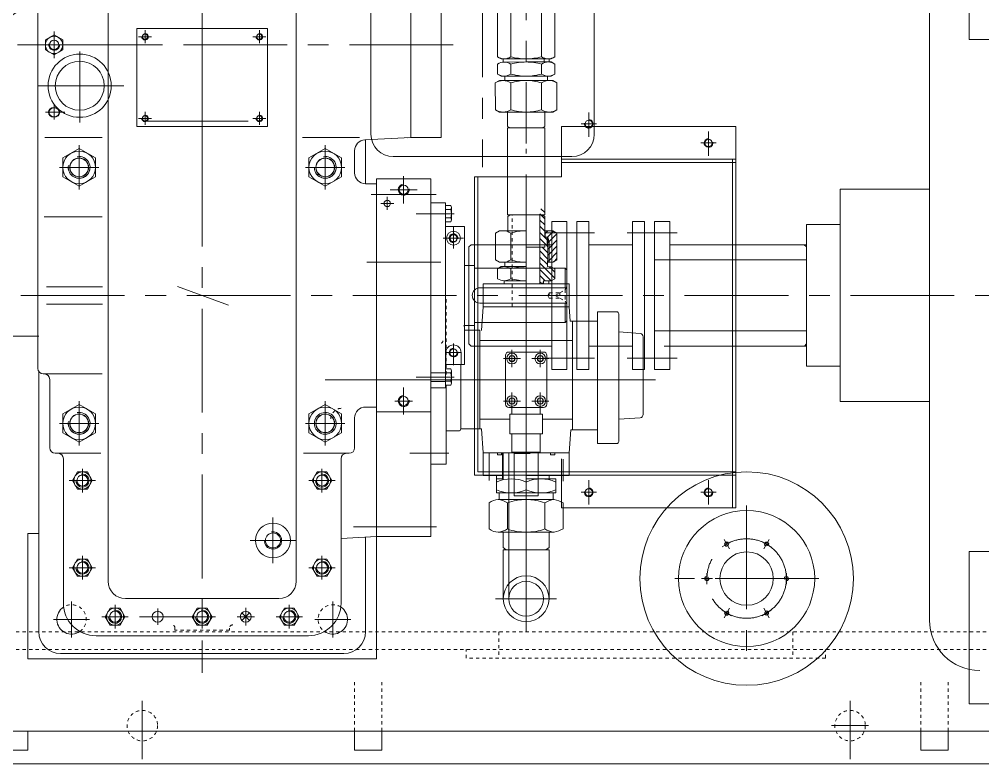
# Model space of a CAD drawing. Header units: inches. Extents: x 0 to 22015, y 0 to 16774.
# Drawn here: x 17838 to 18722, y 6713 to 7396 of the extents above; entities that cross this region are included whole.
import ezdxf

# ---------------------------------------------------------------- set-up
doc = ezdxf.new("R2010")
doc.units = ezdxf.units.IN
doc.header["$MEASUREMENT"] = 0
doc.linetypes.add('CENTER', pattern=[50.8, 31.75, -6.35, 6.35, -6.35])
doc.linetypes.add('EB_DASH', pattern=[6, 3, -3])
for name, color, linetype, lineweight in [('CAXA0', 7, 'Continuous', 5), ('CAXA1', 5, 'CENTER', 5), ('CAXA2', 6, 'EB_DASH', 5)]:
    doc.layers.add(name, color=color, linetype=linetype, lineweight=lineweight)

msp = doc.modelspace()

# ---------------------------------------------------------------- linework, layer by layer
at = {"layer": 'CAXA0', "color": 7, "linetype": 'Continuous', "lineweight": 5}
for p, q in [((17854.55, 7541.47), (17854.55, 7075.88)), ((18709.84, 7377.97), (18709.84, 7517.97)), ((17919.12, 7502.97), (17919.12, 6880.53)), ((18091.98, 7502.97), (18091.98, 6880.53)), ((18160.55, 7501.78), (18160.55, 7290.87)), ((18365.55, 7501.78), (18365.55, 7290.87)), ((18276.76, 7462.29), (18276.76, 7362.07)), ((18288.91, 7362.07), (18288.91, 7462.29)), ((18317.22, 7362.07), (18317.22, 7462.29)), ((18329.37, 7462.29), (18329.37, 7362.07)), ((18197.06, 7287.98), (18197.06, 7457.96)), ((18225.05, 7457.96), (18225.05, 7372.96)), ((18673.4, 6844.81), (18673.4, 7442.26)), ((17869.55, 7382.2), (17861.55, 7377.59)), ((17869.55, 7382.2), (17877.55, 7377.59)), ((18065.55, 7387.97), (17945.55, 7387.97)), ((17945.55, 7387.97), (17945.55, 7302.97)), ((18065.55, 7387.97), (18065.55, 7297.97)), ((17861.55, 7368.35), (17861.55, 7377.59)), ((17877.55, 7368.35), (17877.55, 7377.59)), ((18225.05, 7287.98), (18225.05, 7372.98)), ((19525.56, 7377.97), (18709.84, 7377.97)), ((17869.55, 7363.73), (17861.55, 7368.35)), ((17869.55, 7363.73), (17877.55, 7368.35)), ((18280.07, 7360.17), (18276.77, 7362.07)), ((18326.07, 7360.17), (18329.37, 7362.07)), ((18276.75, 7346.16), (18276.75, 7355.35)), ((18280.07, 7360.17), (18303.06, 7360.17)), ((18282.05, 7360.16), (18282.05, 7357.23)), ((18303.05, 7357.27), (18282.05, 7357.23)), ((18288.9, 7346.17), (18288.9, 7355.36)), ((18303.06, 7360.17), (18324.06, 7360.17)), ((18303.06, 7360.17), (18326.07, 7360.17)), ((18326.07, 7360.17), (18303.07, 7360.17)), ((18303.07, 7357.27), (18326.07, 7357.27)), ((18317.22, 7346.17), (18317.22, 7355.36)), ((18319.56, 7360.17), (18319.56, 7357.27)), ((18326.07, 7357.27), (18319.57, 7357.27)), ((18322.57, 7360.17), (18326.07, 7360.17)), ((18324.06, 7360.17), (18324.06, 7357.24)), ((18326.07, 7357.27), (18329.37, 7355.36)), ((18329.37, 7346.17), (18329.37, 7355.36)), ((18280.05, 7344.26), (18276.75, 7346.16)), ((18280.05, 7344.26), (18303.05, 7344.27)), ((18303.05, 7344.27), (18280.05, 7344.26)), ((18283.55, 7344.26), (18280.05, 7344.26)), ((18283.55, 7340.26), (18283.55, 7344.26)), ((18303.06, 7344.27), (18326.07, 7344.27)), ((18326.07, 7344.27), (18303.07, 7344.27)), ((18322.57, 7344.27), (18326.07, 7344.27)), ((18322.57, 7340.27), (18322.57, 7344.27)), ((18326.07, 7344.27), (18329.37, 7346.17)), ((18278.54, 7340.26), (18274.75, 7338.07)), ((18274.76, 7313.45), (18274.75, 7338.07)), ((18278.54, 7340.26), (18303.05, 7340.27)), ((18283.55, 7340.26), (18278.54, 7340.26)), ((18288.91, 7313.45), (18288.9, 7338.07)), ((18327.57, 7340.27), (18303.07, 7340.27)), ((18317.22, 7313.46), (18317.22, 7338.08)), ((18322.57, 7340.27), (18327.57, 7340.27)), ((18327.57, 7340.27), (18331.37, 7338.08)), ((18331.37, 7313.46), (18331.37, 7338.08)), ((17945.55, 7316.47), (17945.55, 7297.97)), ((18278.55, 7311.26), (18274.76, 7313.45)), ((18303.06, 7311.27), (18278.55, 7311.26)), ((18278.55, 7311.26), (18286.06, 7311.26)), ((18286.07, 7298.11), (18286.06, 7311.26)), ((18286.07, 7298.11), (18286.07, 7311.26)), ((18303.07, 7311.27), (18327.57, 7311.27)), ((18320.07, 7298.11), (18320.07, 7311.27)), ((18327.57, 7311.27), (18320.07, 7311.27)), ((18327.57, 7311.27), (18331.37, 7313.46)), ((18065.55, 7297.97), (17945.55, 7297.97)), ((18288.4, 7296.77), (18286.07, 7298.11)), ((18286.07, 7296.77), (18320.07, 7296.77)), ((18286.07, 7296.77), (18286.07, 7216.86)), ((18317.73, 7296.77), (18320.07, 7298.11)), ((18320.07, 7296.77), (18320.07, 7216.86)), ((18335.55, 7251.77), (18335.55, 7297.97)), ((18335.55, 7297.97), (18495.55, 7297.97)), ((18495.55, 6947.97), (18495.55, 7297.97)), ((17913.55, 7287.97), (17860.97, 7287.97)), ((18097.55, 7287.97), (18150.13, 7287.97)), ((18197.06, 7288), (18155.03, 7285.79)), ((18155.55, 7285.82), (18155.55, 7245.47)), ((18225.05, 7287.98), (18197.06, 7287.98)), ((17892.55, 7277.79), (17877.55, 7269.13)), ((17892.55, 7277.79), (17907.55, 7269.13)), ((18118.55, 7277.79), (18103.55, 7269.13)), ((18118.55, 7277.79), (18133.55, 7269.13)), ((18145.55, 7275.81), (18145.55, 7255.47)), ((18155.56, 7281.4), (18155.56, 7245.47)), ((17877.55, 7251.81), (17877.55, 7269.13)), ((17907.55, 7251.81), (17907.55, 7269.13)), ((18103.55, 7251.81), (18103.55, 7269.13)), ((18133.55, 7251.81), (18133.55, 7269.13)), ((18181.05, 7270.37), (18345.05, 7270.37)), ((18335.55, 7267.97), (18495.55, 7267.97)), ((18335.55, 7264.97), (18495.55, 7264.97)), ((18492.55, 6947.97), (18492.55, 7267.97)), ((17892.55, 7243.15), (17877.55, 7251.81)), ((17892.55, 7243.15), (17907.55, 7251.81)), ((18118.55, 7243.15), (18103.55, 7251.81)), ((18118.55, 7243.15), (18133.55, 7251.81)), ((18165.56, 7249.97), (18215.56, 7249.97)), ((18165.56, 7249.97), (18165.56, 7227.97)), ((18165.56, 7249.97), (18165.56, 6922.08)), ((18215.56, 7052.47), (18215.56, 7249.97)), ((18255.55, 6977.97), (18255.55, 7251.77)), ((18255.55, 7251.77), (18335.55, 7251.77)), ((18255.55, 7251.77), (18255.55, 7189.46)), ((18258.55, 6980.97), (18258.55, 7251.77)), ((18155.55, 7245.47), (18165.56, 7245.47)), ((18591.41, 7240.47), (18673.4, 7240.47)), ((18591.41, 7240.47), (18591.41, 7045.47)), ((18165.56, 7227.97), (18165.56, 7167.97)), ((18215.56, 7227.97), (18229.06, 7227.97)), ((18229.06, 7057.96), (18229.06, 7227.97)), ((18233.76, 7225.47), (18229.06, 7225.47)), ((18233.76, 7221.72), (18229.06, 7221.72)), ((18234.36, 7223.6), (18234.36, 7212.34)), ((18316.62, 7222.42), (18320.11, 7218.93)), ((17913.55, 7215.07), (17860.49, 7215.07)), ((18233.76, 7214.21), (18229.06, 7214.21)), ((18320.07, 7216.86), (18286.07, 7216.86)), ((18286.11, 7215.53), (18286.1, 7202.38)), ((18288.45, 7216.88), (18286.11, 7215.53)), ((18315.61, 7217.77), (18320.11, 7213.27)), ((18315.61, 7212.11), (18320.1, 7207.62)), ((18315.75, 7153.46), (18315.75, 7216.86)), ((18317.76, 7216.86), (18320.12, 7215.5)), ((18320.11, 7215.51), (18320.09, 7196.35)), ((18233.76, 7210.46), (18229.06, 7210.46)), ((18246.55, 7206.36), (18229.06, 7206.36)), ((18246.55, 7079.56), (18246.55, 7206.36)), ((18278.59, 7202.39), (18274.79, 7200.2)), ((18278.59, 7202.39), (18274.79, 7200.2)), ((18303.1, 7202.36), (18278.59, 7202.39)), ((18303.1, 7202.36), (18278.59, 7202.39)), ((18315.61, 7206.46), (18320.1, 7201.97)), ((18327.6, 7202.34), (18320.1, 7202.35)), ((18327.6, 7202.34), (18320.1, 7202.35)), ((18320.6, 7202.35), (18320.59, 7196.35)), ((18320.6, 7202.35), (18320.59, 7196.35)), ((18326.51, 7210.96), (18326.51, 7074.97)), ((18340.51, 7210.96), (18326.51, 7210.96)), ((18340.51, 7210.97), (18340.51, 7074.97)), ((18360.51, 7210.96), (18349.51, 7210.96)), ((18349.51, 7210.96), (18349.51, 7074.97)), ((18360.51, 7210.96), (18360.51, 7074.97)), ((18400.71, 7210.96), (18400.71, 7074.97)), ((18411.71, 7210.96), (18400.71, 7210.96)), ((18411.71, 7210.96), (18411.71, 7074.97)), ((18420.96, 7210.97), (18420.96, 7074.97)), ((18420.96, 7210.96), (18434.96, 7210.96)), ((18434.96, 7210.96), (18434.96, 7074.97)), ((18560.56, 7207.97), (18591.41, 7207.97)), ((18560.56, 7077.97), (18560.56, 7207.97)), ((18232.84, 7195.46), (18234.57, 7198.46)), ((18232.84, 7195.46), (18234.57, 7192.46)), ((18232.84, 7195.46), (18234.57, 7192.46)), ((18238.03, 7198.46), (18234.57, 7198.46)), ((18239.77, 7195.46), (18238.03, 7198.46)), ((18239.77, 7195.46), (18238.03, 7192.46)), ((18274.79, 7200.2), (18274.77, 7175.58)), ((18274.79, 7200.2), (18274.77, 7175.58)), ((18288.94, 7200.19), (18288.92, 7175.57)), ((18288.94, 7200.19), (18288.92, 7175.57)), ((18315.61, 7200.8), (18322.39, 7194.02)), ((18315.61, 7195.14), (18321.41, 7189.35)), ((18323.09, 7196.35), (18320.09, 7196.35)), ((18323.09, 7196.35), (18320.09, 7196.35)), ((18323.01, 7202.35), (18320.59, 7199.93)), ((18323.01, 7202.35), (18320.59, 7199.93)), ((18322.39, 7196.35), (18322.38, 7189.35)), ((18322.39, 7196.35), (18322.38, 7189.35)), ((18328.28, 7201.95), (18322.66, 7196.35)), ((18328.28, 7201.95), (18322.66, 7196.35)), ((18323.09, 7196.35), (18323.07, 7173.35)), ((18323.09, 7196.35), (18323.07, 7173.35)), ((18324.09, 7191.85), (18323.09, 7196.35)), ((18324.09, 7191.85), (18323.09, 7196.35)), ((18331.39, 7199.41), (18324.04, 7192.07)), ((18331.39, 7199.41), (18324.04, 7192.07)), ((18331.39, 7193.75), (18324.08, 7186.46)), ((18331.39, 7193.75), (18324.08, 7186.46)), ((18327.6, 7202.34), (18331.39, 7200.15)), ((18327.6, 7202.34), (18331.39, 7200.15)), ((18331.39, 7200.15), (18331.37, 7175.53)), ((18331.39, 7200.15), (18331.37, 7175.53)), ((18238.03, 7192.46), (18234.57, 7192.46)), ((18252.5, 7189.46), (18250.5, 7187.46)), ((18250.5, 7098.47), (18250.5, 7187.46)), ((18326.51, 7189.46), (18252.5, 7189.46)), ((18323.08, 7189.35), (18303.08, 7189.36)), ((18323.08, 7189.35), (18303.08, 7189.36)), ((18320.33, 7187.25), (18303.08, 7187.26)), ((18320.33, 7187.25), (18303.08, 7187.26)), ((18315.61, 7189.48), (18315.75, 7189.35)), ((18317.85, 7187.25), (18323.08, 7182.02)), ((18320.33, 7189.35), (18320.33, 7187.25)), ((18320.33, 7189.35), (18320.33, 7187.25)), ((18321.41, 7189.35), (18323.08, 7187.67)), ((18324.08, 7186.46), (18323.08, 7185.46)), ((18324.08, 7186.46), (18323.08, 7185.46)), ((18324.04, 7192.07), (18323.09, 7191.12)), ((18324.04, 7192.07), (18323.09, 7191.12)), ((18324.09, 7191.85), (18324.07, 7173.13)), ((18324.09, 7191.85), (18324.07, 7173.13)), ((18331.38, 7188.1), (18324.08, 7180.8)), ((18331.38, 7188.1), (18324.08, 7180.8)), ((18400.71, 7189.46), (18360.51, 7189.46)), ((18560.56, 7189.47), (18434.96, 7189.47)), ((18560.41, 7187.47), (18558.41, 7189.47)), ((18560.56, 7099.73), (18560.56, 7187.47)), ((18315.61, 7183.83), (18323.07, 7176.37)), ((18315.61, 7178.17), (18322.57, 7171.22)), ((18324.08, 7180.8), (18323.08, 7179.8)), ((18324.08, 7180.8), (18323.08, 7179.8)), ((18331.38, 7182.44), (18324.07, 7175.15)), ((18331.38, 7182.44), (18324.07, 7175.15)), ((18331.37, 7176.78), (18328.4, 7173.82)), ((18331.37, 7176.78), (18328.4, 7173.82)), ((18246.55, 7170.47), (18255.55, 7170.47)), ((18255.55, 7167.97), (18255.55, 7117.97)), ((18339, 7167.97), (18255.55, 7167.97)), ((18278.56, 7173.39), (18274.77, 7175.58)), ((18278.56, 7173.39), (18274.77, 7175.58)), ((18280.07, 7169.38), (18276.76, 7167.48)), ((18280.07, 7169.38), (18276.76, 7167.48)), ((18276.76, 7167.48), (18276.76, 7158.29)), ((18276.76, 7167.48), (18276.76, 7158.29)), ((18278.56, 7173.39), (18303.07, 7173.36)), ((18278.56, 7173.39), (18303.07, 7173.36)), ((18280.07, 7169.38), (18303.07, 7169.36)), ((18280.07, 7169.38), (18303.07, 7169.36)), ((18283.57, 7173.38), (18283.57, 7169.38)), ((18283.57, 7173.38), (18283.57, 7169.38)), ((18288.91, 7167.47), (18288.91, 7158.28)), ((18288.91, 7167.47), (18288.91, 7158.28)), ((18315.61, 7172.51), (18329.36, 7158.77)), ((18324.07, 7174.85), (18322.57, 7174.85)), ((18322.57, 7174.85), (18322.57, 7169.35)), ((18324.07, 7174.85), (18322.57, 7174.85)), ((18322.57, 7174.85), (18322.57, 7169.35)), ((18327.58, 7173.34), (18322.57, 7173.35)), ((18327.58, 7173.34), (18322.57, 7173.35)), ((18326.07, 7169.34), (18322.57, 7169.35)), ((18326.07, 7169.34), (18322.57, 7169.35)), ((18324.07, 7175.15), (18323.77, 7174.85)), ((18324.07, 7175.15), (18323.77, 7174.85)), ((18324.44, 7169.34), (18329.36, 7164.42)), ((18326.07, 7169.34), (18329.36, 7167.44)), ((18326.07, 7169.34), (18329.36, 7167.44)), ((18327.58, 7173.34), (18331.37, 7175.53)), ((18327.58, 7173.34), (18331.37, 7175.53)), ((18329.36, 7167.44), (18329.36, 7158.25)), ((18329.36, 7167.44), (18329.36, 7158.25)), ((18339, 7167.97), (18340.5, 7166.47)), ((18339, 7167.97), (18339, 7149.97)), ((18420.56, 7175.48), (18560.56, 7175.48)), ((18315.61, 7166.86), (18326.1, 7156.37)), ((18315.61, 7161.2), (18320.47, 7156.35)), ((18326.05, 7156.34), (18329.36, 7158.25)), ((18326.05, 7156.34), (18329.36, 7158.25)), ((17914.12, 7150.97), (17862.55, 7150.97)), ((18340.5, 7149.97), (18260.51, 7149.97)), ((18263.5, 7153.46), (18342.6, 7153.46)), ((18263.5, 7132.46), (18263.5, 7153.46)), ((18303.05, 7156.36), (18282.83, 7156.38)), ((18303.05, 7156.36), (18282.83, 7156.38)), ((18282.88, 7156.38), (18282.88, 7153.46)), ((18315.61, 7155.54), (18317.69, 7153.46)), ((18318.41, 7153.46), (18319.06, 7156.35)), ((18326.05, 7156.34), (18319.06, 7156.35)), ((18319.06, 7153.46), (18319.06, 7156.35)), ((18326.05, 7156.34), (18319.55, 7156.35)), ((18323.88, 7156.35), (18323.88, 7153.46)), ((18342.6, 7132.46), (18342.6, 7153.46)), ((17914.12, 7134.97), (17862.55, 7134.97)), ((18340.51, 7135.97), (18260.51, 7135.97)), ((18263.5, 7132.46), (18261.96, 7110.87)), ((18263.5, 7132.46), (18342.6, 7132.46)), ((18339, 7135.97), (18339, 7117.97)), ((18342.61, 7132.46), (18343.55, 7119.37)), ((18368.56, 7127.97), (18368.56, 7006.87)), ((18386.12, 7127.97), (18368.56, 7127.97)), ((18388.12, 7125.97), (18388.12, 7008.87)), ((18165.56, 6921.47), (18165.56, 7117.97)), ((18246.55, 7115.47), (18255.55, 7115.47)), ((18339, 7117.97), (18255.55, 7117.97)), ((18339, 7117.97), (18340.5, 7119.47)), ((18368.56, 7119.37), (18343.48, 7119.37)), ((18345.71, 7119.37), (18345.71, 7019.51)), ((17797.06, 7105.47), (17855.55, 7105.47)), ((18260.41, 7110.97), (18260.41, 7020.47)), ((18407.76, 7108.06), (18388.12, 7109.38)), ((18410.56, 7105.06), (18410.56, 7033.67)), ((18420.56, 7110.48), (18560.56, 7110.48)), ((18252.49, 7096.47), (18250.49, 7098.47)), ((18326.51, 7096.47), (18252.49, 7096.47)), ((18260.41, 7101.47), (18345.71, 7101.47)), ((18400.71, 7096.47), (18360.51, 7096.47)), ((18410.77, 7096.47), (18410.56, 7096.47)), ((18560.56, 7096.48), (18429.75, 7096.48)), ((18560.56, 7098.48), (18558.56, 7096.48)), ((18229.3, 7079.57), (18229.3, 7090.46)), ((18243.3, 7079.57), (18243.3, 7090.46)), ((18284.06, 7087.97), (18284.06, 7042.97)), ((18287.06, 7090.97), (18319.06, 7090.97)), ((18287.17, 7084.97), (18288.62, 7087.47)), ((18291.5, 7087.47), (18288.62, 7087.47)), ((18292.95, 7084.97), (18291.5, 7087.47)), ((18313.17, 7084.97), (18314.62, 7087.47)), ((18317.5, 7087.47), (18314.62, 7087.47)), ((18318.95, 7084.97), (18317.5, 7087.47)), ((18322.06, 7087.97), (18322.06, 7042.97)), ((18215.56, 7057.96), (18215.56, 7080.46)), ((18246.55, 7079.57), (18229.06, 7079.57)), ((18243.06, 7079.57), (18243.06, 7020.47)), ((18243.06, 7079.57), (18243.06, 7020.47)), ((18287.17, 7084.97), (18288.62, 7082.47)), ((18287.17, 7084.97), (18288.62, 7082.47)), ((18291.5, 7082.47), (18288.62, 7082.47)), ((18292.95, 7084.97), (18291.5, 7082.47)), ((18313.17, 7084.97), (18314.62, 7082.47)), ((18313.17, 7084.97), (18314.62, 7082.47)), ((18317.5, 7082.47), (18314.62, 7082.47)), ((18318.95, 7084.97), (18317.5, 7082.47)), ((17855.55, 7072.34), (17855.55, 6870.47)), ((17913.55, 7070.88), (17859.55, 7070.88)), ((18229.06, 7071.96), (18215.56, 7071.96)), ((18233.76, 7075.48), (18229.06, 7075.48)), ((18233.76, 7071.72), (18229.06, 7071.72)), ((18234.36, 7062.34), (18234.36, 7073.6)), ((18340.51, 7074.97), (18326.51, 7074.97)), ((18360.51, 7074.97), (18349.51, 7074.97)), ((18411.71, 7074.97), (18400.71, 7074.97)), ((18420.96, 7074.97), (18434.96, 7074.97)), ((18560.56, 7077.97), (18591.41, 7077.97)), ((17865.55, 7012.97), (17865.55, 7065.88)), ((18229.06, 7063.96), (18215.56, 7063.96)), ((18233.76, 7064.22), (18229.06, 7064.22)), ((18215.56, 7057.96), (18229.06, 7057.96)), ((18215.56, 6921.47), (18215.56, 7052.47)), ((18233.76, 7060.47), (18229.06, 7060.47)), ((18229.56, 7060.47), (18229.56, 6987.97)), ((18287.17, 7045.97), (18288.62, 7048.47)), ((18287.17, 7045.97), (18288.62, 7043.47)), ((18287.17, 7045.97), (18288.62, 7043.47)), ((18291.5, 7048.47), (18288.62, 7048.47)), ((18291.5, 7043.47), (18288.62, 7043.47)), ((18292.95, 7045.97), (18291.5, 7048.47)), ((18292.95, 7045.97), (18291.5, 7043.47)), ((18313.17, 7045.97), (18314.62, 7048.47)), ((18313.17, 7045.97), (18314.62, 7043.47)), ((18313.17, 7045.97), (18314.62, 7043.47)), ((18317.5, 7048.47), (18314.62, 7048.47)), ((18317.5, 7043.47), (18314.62, 7043.47)), ((18318.95, 7045.97), (18317.5, 7048.47)), ((18318.95, 7045.97), (18317.5, 7043.47)), ((18591.41, 7045.47), (18673.4, 7045.47)), ((17892.55, 7042.8), (17877.55, 7034.14)), ((17892.55, 7042.8), (17907.55, 7034.14)), ((18118.55, 7042.8), (18103.55, 7034.14)), ((18118.55, 7042.8), (18133.55, 7034.14)), ((18155.55, 7040.47), (18165.56, 7040.47)), ((18165.56, 7035.97), (18215.56, 7035.97)), ((18287.06, 7039.97), (18319.06, 7039.97)), ((18290.06, 7033.96), (18290.06, 7039.54)), ((18316.06, 7033.96), (18316.06, 7038.53)), ((17877.55, 7016.82), (17877.55, 7034.14)), ((17907.55, 7016.82), (17907.55, 7034.14)), ((18103.55, 7016.82), (18103.55, 7034.14)), ((18133.55, 7016.82), (18133.55, 7034.14)), ((18145.55, 7030.47), (18145.55, 7002.97)), ((18260.41, 7029.47), (18288.06, 7029.47)), ((18288.06, 7015.96), (18288.06, 7033.96)), ((18318.06, 7033.96), (18288.06, 7033.96)), ((18318.06, 7015.96), (18318.06, 7033.96)), ((18318.06, 7029.47), (18345.71, 7029.47)), ((18407.76, 7030.68), (18388.12, 7029.35)), ((17855.55, 7017.97), (17855.55, 6834.23)), ((17892.55, 7008.16), (17877.55, 7016.82)), ((17892.55, 7008.16), (17907.55, 7016.82)), ((18118.55, 7008.16), (18103.55, 7016.82)), ((18118.55, 7008.16), (18133.55, 7016.82)), ((18241.06, 7018.47), (18229.56, 7018.47)), ((18243.06, 7020.47), (18261.94, 7020.47)), ((18263.5, 6998.46), (18261.93, 7020.47)), ((18342.6, 6998.46), (18344.12, 7019.63)), ((18368.56, 7019.51), (18344.12, 7019.51)), ((17865.55, 7012.97), (17865.55, 7002.97)), ((18318.06, 7015.96), (18288.06, 7015.96)), ((18290.05, 6998.96), (18290.05, 7015.96)), ((18290.06, 6998.96), (18290.06, 7015.96)), ((18316.05, 6998.96), (18316.05, 7015.96)), ((18316.06, 6998.96), (18316.06, 7015.96)), ((18316.05, 6998.96), (18290.05, 6998.96)), ((18292.05, 6958.96), (18292.05, 6998.96)), ((18314.05, 6958.96), (18314.05, 6998.96)), ((18368.56, 7006.87), (18386.12, 7006.87)), ((17870.55, 6997.97), (17873.05, 6997.97)), ((17871.8, 6997.97), (17912.46, 6997.97)), ((17878.05, 6992.97), (17878.05, 6860.47)), ((18139.3, 6997.97), (18098.64, 6997.97)), ((18133.05, 6992.97), (18133.05, 6860.47)), ((18140.55, 6997.97), (18138.05, 6997.97)), ((18263.5, 6998.47), (18342.6, 6998.47)), ((18263.5, 6998.46), (18263.5, 6977.46)), ((18263.5, 6998.46), (18342.6, 6998.46)), ((18276.75, 6998.46), (18276.75, 6996.46)), ((18276.75, 6996.46), (18280.55, 6996.46)), ((18280.55, 6998.46), (18280.55, 6996.46)), ((18281.23, 6974.56), (18281.23, 6998.46)), ((18282.06, 6974.56), (18282.06, 6998.46)), ((18287.05, 6998.46), (18287.05, 6864.47)), ((18325.55, 6998.46), (18325.55, 6996.46)), ((18329.35, 6996.46), (18325.55, 6996.46)), ((18329.35, 6998.46), (18329.35, 6996.46)), ((18335.55, 6947.97), (18335.55, 6992.97)), ((18342.6, 6998.46), (18342.6, 6977.46)), ((18229.56, 6987.97), (18215.56, 6987.97)), ((17891.01, 6980.83), (17886.47, 6972.97)), ((17886.47, 6972.97), (17891.01, 6965.1)), ((17900.09, 6980.83), (17891.01, 6980.83)), ((17904.64, 6972.97), (17900.09, 6980.83)), ((17900.09, 6965.1), (17904.64, 6972.97)), ((18106.47, 6972.97), (18111.01, 6980.83)), ((18111.01, 6965.1), (18106.47, 6972.97)), ((18111.01, 6980.83), (18120.1, 6980.83)), ((18120.1, 6980.83), (18124.64, 6972.97)), ((18124.64, 6972.97), (18120.1, 6965.1)), ((18255.55, 6977.97), (18495.55, 6977.97)), ((18258.55, 6980.97), (18495.55, 6980.97)), ((18263.5, 6977.46), (18282.06, 6977.46)), ((18275.78, 6977.46), (18275.78, 6961.56)), ((18275.78, 6974.56), (18282.06, 6974.56)), ((18275.78, 6974.56), (18282.06, 6974.56)), ((18303.05, 6977.46), (18342.6, 6977.46)), ((18303.06, 6974.56), (18330.34, 6974.56)), ((18324.06, 6977.46), (18324.06, 6974.56)), ((18330.34, 6974.56), (18330.34, 6961.56)), ((17900.09, 6965.1), (17891.01, 6965.1)), ((18111.01, 6965.1), (18120.1, 6965.1)), ((18275.78, 6961.56), (18278.16, 6961.56)), ((18275.78, 6961.56), (18330.34, 6961.56)), ((18277.43, 6955.56), (18278.16, 6955.56)), ((18278.16, 6955.56), (18278.16, 6961.56)), ((18278.39, 6955.56), (18328.68, 6955.56)), ((18314.05, 6958.96), (18292.05, 6958.96)), ((18327.72, 6955.56), (18327.72, 6961.56)), ((18269.06, 6928.56), (18269.06, 6952.56)), ((18285.8, 6952.56), (18285.8, 6928.56)), ((18320.31, 6952.56), (18320.31, 6928.56)), ((18335.55, 6947.97), (18495.55, 6947.97)), ((18337.05, 6928.56), (18337.05, 6952.56)), ((18165.56, 6940.47), (18165.56, 6921.47)), ((17855.55, 6924.23), (17845.55, 6924.23)), ((17845.55, 6924.23), (17845.55, 6809.23)), ((18165.56, 6921.47), (18133.18, 6919.77)), ((18155.55, 6920.94), (18155.55, 6834.23)), ((18155.56, 6920.94), (18155.56, 6870.47)), ((18165.55, 6920.94), (18165.55, 6809.23)), ((18215.56, 6921.47), (18165.56, 6921.47)), ((18277.43, 6925.56), (18303.06, 6925.56)), ((18282.06, 6911.47), (18282.06, 6925.56)), ((18303.06, 6925.56), (18328.68, 6925.56)), ((18324.06, 6911.48), (18324.06, 6925.56)), ((18282.06, 6911.47), (18284.85, 6909.47)), ((18324.06, 6911.48), (18321.26, 6909.47)), ((18282.05, 6909.47), (18324.05, 6909.47)), ((18282.05, 6864.47), (18282.05, 6909.47)), ((18324.05, 6864.47), (18324.05, 6909.47)), ((18709.84, 6767.98), (18709.84, 6907.98)), ((19525.56, 6907.98), (18709.84, 6907.98)), ((17891.01, 6900.83), (17886.47, 6892.97)), ((17886.47, 6892.97), (17891.01, 6885.1)), ((17900.09, 6900.83), (17891.01, 6900.83)), ((17904.64, 6892.97), (17900.09, 6900.83)), ((17900.09, 6885.1), (17904.64, 6892.97)), ((18106.47, 6892.97), (18111.01, 6900.83)), ((18111.01, 6885.1), (18106.47, 6892.97)), ((18111.01, 6900.83), (18120.1, 6900.83)), ((18120.1, 6900.83), (18124.64, 6892.97)), ((18124.64, 6892.97), (18120.1, 6885.1)), ((17900.09, 6885.1), (17891.01, 6885.1)), ((18111.01, 6885.1), (18120.1, 6885.1)), ((18005.55, 6864.53), (17935.12, 6864.53)), ((18005.55, 6864.53), (18075.98, 6864.53)), ((17921.01, 6855.83), (17916.47, 6847.97)), ((17930.09, 6855.83), (17921.01, 6855.83)), ((17934.64, 6847.97), (17930.09, 6855.83)), ((18001.01, 6855.83), (17996.47, 6847.97)), ((18010.09, 6855.83), (18001.01, 6855.83)), ((18014.63, 6847.97), (18010.09, 6855.83)), ((18049.09, 6844.43), (18042.02, 6851.5)), ((18042.02, 6844.43), (18049.09, 6851.5)), ((18076.47, 6847.97), (18081.01, 6855.83)), ((18081.01, 6855.83), (18090.1, 6855.83)), ((18090.1, 6855.83), (18094.64, 6847.97)), ((17916.47, 6847.97), (17921.01, 6840.1)), ((17930.09, 6840.1), (17921.01, 6840.1)), ((17930.09, 6840.1), (17934.64, 6847.97)), ((17996.47, 6847.97), (18001.01, 6840.1)), ((18010.09, 6840.1), (18001.01, 6840.1)), ((18010.09, 6840.1), (18014.63, 6847.97)), ((18081.01, 6840.1), (18076.47, 6847.97)), ((18081.01, 6840.1), (18090.1, 6840.1)), ((18094.64, 6847.97), (18090.1, 6840.1)), ((18103.05, 6830.47), (17908.05, 6830.47)), ((18135.55, 6814.23), (17875.55, 6814.23)), ((18165.55, 6809.23), (17845.55, 6809.23)), ((19505.56, 6767.98), (18709.84, 6767.98)), ((19505.56, 6742.97), (17825.55, 6742.97)), ((17845.55, 6725.47), (17845.55, 6742.97)), ((18145.56, 6725.47), (18145.56, 6742.97)), ((18170.56, 6725.47), (18170.56, 6742.97)), ((18665.56, 6725.47), (18665.56, 6742.97)), ((18690.56, 6725.47), (18690.56, 6742.97)), ((17845.55, 6725.47), (17825.55, 6725.47)), ((18170.56, 6725.47), (18145.56, 6725.47)), ((18690.56, 6725.47), (18665.56, 6725.47)), ((19525.56, 6712.97), (17825.55, 6712.97))]:
    msp.add_line(p, q, dxfattribs=at)
for centre, radius in [((17668.06, 7631.96), 283.48), ((17869.55, 7372.97), 8), ((17953.05, 7380.47), 2.46), ((18058.05, 7380.47), 2.46), ((17869.55, 7372.97), 4.25), ((17893.05, 7335.47), 29), ((17893.05, 7335.47), 22.5), ((17953.05, 7305.47), 2.46), ((18058.05, 7305.47), 2.46), ((18360.55, 7300.47), 3.32), ((18470.55, 7282.97), 3.32), ((17892.55, 7260.47), 15), ((18118.55, 7260.47), 15), ((17892.55, 7260.47), 8.65), ((17892.55, 7260.47), 8.5), ((18118.55, 7260.47), 8.65), ((18118.55, 7260.47), 8.5), ((18190.56, 7239.97), 4.19), ((18175.56, 7227.47), 3), ((18236.3, 7195.46), 3.46), ((18236.3, 7195.46), 3.32), ((18236.3, 7090.46), 3.32), ((18290.06, 7084.97), 2.89), ((18316.06, 7084.97), 2.89), ((18190.56, 7045.97), 4.19), ((18290.06, 7045.97), 2.89), ((18316.06, 7045.97), 2.89), ((17892.55, 7025.48), 15), ((18118.55, 7025.48), 15), ((17892.55, 7025.48), 8.65), ((17892.55, 7025.48), 8.5), ((18118.55, 7025.48), 8.65), ((18118.55, 7025.48), 8.5), ((17895.55, 6972.97), 7.87), ((17895.55, 6972.97), 5.05), ((18115.55, 6972.97), 7.87), ((18115.55, 6972.97), 5.05), ((18505.55, 6882.98), 98), ((18360.55, 6962.16), 3.32), ((18470.55, 6962.16), 3.32), ((18505.55, 6882.98), 62.5), ((18070.55, 6917.97), 16), ((18070.55, 6917.97), 6.92), ((18487.3, 6914.59), 1.62), ((18523.8, 6914.59), 1.62), ((18505.55, 6882.98), 24.5), ((17895.55, 6892.97), 7.87), ((17895.55, 6892.97), 5.05), ((18115.55, 6892.97), 7.87), ((18115.55, 6892.97), 5.05), ((18303.05, 6864.47), 21), ((18469.05, 6882.98), 1.62), ((18542.05, 6882.98), 1.62), ((18303.05, 6864.47), 16), ((17925.55, 6847.97), 7.87), ((17925.55, 6847.97), 5.05), ((17964.66, 6847.97), 5), ((18005.55, 6847.97), 7.87), ((18005.55, 6847.97), 5.05), ((18045.55, 6847.97), 5), ((18085.55, 6847.97), 7.87), ((18085.55, 6847.97), 5.05), ((18487.3, 6851.37), 1.62), ((18523.8, 6851.37), 1.62)]:
    msp.add_circle(centre, radius, dxfattribs=at)
for centre, radius, start, end in [((17953.05, 7380.47), 3, 180, 100), ((18058.05, 7380.47), 3, 180, 100), ((17869.55, 7372.97), 5, 170, 0), ((18282.83, 7370.8), 10.64, 235.17482, 304.82518), ((18303.06, 7413.66), 53.5, 254.66283, 270), ((18303.07, 7413.66), 53.5, 270, 285.33717), ((18323.29, 7370.8), 10.64, 235.17482, 304.82518), ((18282.82, 7346.62), 10.64, 55.19684, 124.84721), ((18303.07, 7303.77), 53.5, 90.02202, 105.3592), ((18303.07, 7303.77), 53.5, 74.66283, 90), ((18323.29, 7346.63), 10.64, 55.17482, 124.82518), ((18282.82, 7354.9), 10.64, 235.19684, 304.84721), ((18303.03, 7397.76), 53.5, 254.68485, 270.02202), ((18303.07, 7397.76), 53.5, 270, 285.33717), ((18323.29, 7354.9), 10.64, 235.17482, 304.82518), ((18281.83, 7327.73), 12.53, 55.63778, 124.40627), ((18303.07, 7293.44), 46.83, 90.02202, 107.60998), ((18303.07, 7293.44), 46.83, 72.41205, 90), ((18324.29, 7327.74), 12.53, 55.61575, 124.38425), ((18281.83, 7323.79), 12.53, 235.63778, 304.40627), ((18303.05, 7358.09), 46.83, 252.43407, 270.02202), ((18303.07, 7358.09), 46.83, 270, 287.58795), ((18324.29, 7323.79), 12.53, 235.61575, 304.38425), ((17953.05, 7305.47), 3, 180, 100), ((18058.05, 7305.47), 3, 180, 100), ((18360.55, 7300.47), 4, 170, 90), ((18181.05, 7290.87), 20.5, 180, 270), ((18345.05, 7290.87), 20.5, 270, 0), ((18155.55, 7275.81), 10, 93, 180), ((18470.55, 7282.97), 4, 90, 10), ((17892.55, 7260.47), 10, 180, 100), ((18118.55, 7260.47), 10, 180, 100), ((17892.55, 7260.47), 10, 170, 0), ((18118.55, 7260.47), 10, 180, 10), ((18155.55, 7255.47), 10, 180, 270), ((18190.56, 7239.97), 5, 90, 10), ((18231.13, 7223.6), 3.23, 324.42999, 35.57001), ((18222.36, 7217.97), 12, 341.77609, 18.22391), ((18231.13, 7212.34), 3.23, 324.42999, 35.57001), ((18281.86, 7189.86), 12.53, 55.56432, 124.33281), ((18281.86, 7189.86), 12.53, 55.56432, 124.33281), ((18303.05, 7155.54), 46.83, 89.94857, 107.53652), ((18303.05, 7155.54), 46.83, 89.94857, 107.53652), ((18236.3, 7195.46), 6.37, 0, 180), ((18236.3, 7195.46), 6.37, 180, 0), ((18236.3, 7195.46), 4, 350, 270), ((18281.86, 7185.91), 12.53, 235.56432, 304.33281), ((18281.86, 7185.91), 12.53, 235.56432, 304.33281), ((18282.83, 7158.74), 10.64, 55.12338, 124.77375), ((18282.83, 7158.74), 10.64, 55.12338, 124.77375), ((18303.02, 7115.87), 53.5, 89.94857, 105.28574), ((18303.02, 7115.87), 53.5, 89.94857, 105.28574), ((18303.11, 7220.19), 46.83, 252.36061, 269.94857), ((18303.11, 7220.19), 46.83, 252.36061, 269.94857), ((18282.84, 7167.02), 10.64, 235.12338, 304.77375), ((18282.84, 7167.02), 10.64, 235.12338, 304.77375), ((18303.1, 7209.86), 53.5, 254.61139, 269.94857), ((18303.1, 7209.86), 53.5, 254.61139, 269.94857), ((18260.51, 7142.97), 7, 90, 270), ((18386.12, 7125.97), 2, 0, 90), ((18407.56, 7105.06), 3, 0, 86.13391), ((18236.3, 7090.46), 7, 0, 180), ((18236.3, 7090.46), 4, 90, 10), ((18287.06, 7087.97), 3, 90, 180), ((18290.06, 7084.97), 4.89, 0, 180), ((18316.06, 7084.97), 4.89, 0, 180), ((18319.06, 7087.97), 3, 0, 90), ((18290.06, 7084.97), 4.89, 180, 0), ((18316.06, 7084.97), 4.89, 180, 0), ((17859.55, 7075.88), 5, 180, 270), ((17860.55, 7065.88), 5, 0, 90), ((18231.13, 7073.6), 3.23, 324.42999, 35.57001), ((18222.36, 7067.97), 12, 341.77609, 18.22391), ((18231.13, 7062.34), 3.23, 324.42999, 35.57001), ((18190.56, 7045.97), 5, 90, 10), ((18290.06, 7045.97), 4.89, 0, 180), ((18290.06, 7045.97), 4.89, 180, 0), ((18316.06, 7045.97), 4.89, 0, 180), ((18316.06, 7045.97), 4.89, 180, 0), ((17892.55, 7025.48), 10, 180, 100), ((18118.55, 7025.48), 10, 260, 180), ((18155.55, 7030.47), 10, 90, 180), ((18287.06, 7042.97), 3, 180, 270), ((18319.06, 7042.97), 3, 270, 0), ((17892.55, 7025.48), 10, 170, 0), ((18118.55, 7025.48), 10, 180, 10), ((18407.56, 7033.67), 3, 273.86609, 360), ((18241.06, 7020.47), 2, 270, 0), ((18241.06, 7020.47), 2, 270, 0), ((18386.12, 7008.87), 2, 270, 0), ((17870.55, 7002.97), 5, 180, 270), ((18140.55, 7002.97), 5, 270, 0), ((17873.05, 6992.97), 5, 0, 90), ((18138.05, 6992.97), 5, 90, 180), ((17895.55, 6972.97), 6, 180, 100), ((18115.55, 6972.97), 6, 180, 100), ((18289.37, 6942.06), 32.51, 65.15721, 114.77441), ((18316.7, 6942.06), 32.51, 65.1914, 114.8086), ((18289.4, 6994.08), 32.51, 245.15721, 294.77441), ((18316.7, 6994.07), 32.51, 245.1914, 294.8086), ((18360.55, 6962.16), 4, 170, 90), ((18470.55, 6962.16), 4, 90, 10), ((18277.43, 6942.37), 13.19, 90, 129.41596), ((18273.89, 6933.8), 22.22, 57.59831, 78.32237), ((18303.05, 6904.47), 51.09, 90, 109.73161), ((18303.06, 6904.47), 51.09, 70.26839, 90), ((18332.22, 6933.8), 22.22, 101.67763, 122.40169), ((18315.03, 6904.3), 53.05, 65.47075, 75.08309), ((18277.43, 6938.75), 13.19, 230.58404, 270), ((18273.89, 6947.33), 22.22, 281.67763, 302.40169), ((18303.05, 6976.66), 51.09, 250.26839, 270), ((18303.06, 6976.66), 51.09, 270, 289.73161), ((18332.22, 6947.33), 22.22, 237.59831, 258.32237), ((18315.03, 6976.83), 53.05, 284.91691, 294.52925), ((18070.55, 6917.97), 8, 180, 100), ((18487.3, 6914.59), 2, 30, 310), ((18523.8, 6914.59), 2, 330, 250), ((17895.55, 6892.97), 6, 180, 100), ((18115.55, 6892.97), 6, 180, 100), ((18469.05, 6882.98), 2, 90, 10), ((18542.05, 6882.98), 2, 270, 190), ((17935.12, 6880.53), 16, 180, 270), ((18075.98, 6880.53), 16, 270, 0), ((17908.05, 6860.47), 30, 180, 270), ((18103.05, 6860.47), 30, 270, 0), ((17885.55, 6845.48), 13.5, 122.61987, 304.72352), ((17925.55, 6847.97), 6, 180, 100), ((18005.55, 6847.97), 6, 180, 100), ((18085.55, 6847.97), 6, 180, 100), ((18125.55, 6845.48), 13.5, 235.29181, 57.34929), ((18487.3, 6851.37), 2, 150, 70), ((18523.8, 6851.37), 2, 210, 130), ((18719.69, 6844.81), 46.29, 180, 270), ((17875.55, 6834.23), 20, 180, 270), ((18135.55, 6834.23), 20, 270, 0)]:
    msp.add_arc(centre, radius, start, end, dxfattribs=at)
for major_axis, ratio in [((5.17, 0), 0.864444), ((4.71, 0), 0.879268)]:
    msp.add_ellipse((17869.55, 7311.08), major_axis=major_axis, ratio=ratio, dxfattribs=at)
at = {"layer": 'CAXA1', "linetype": 'CENTER', "lineweight": 5, "ltscale": 3}
for p, q in [((18303.06, 7643.44), (18303.06, 7282.32)), ((18005.56, 7587.98), (18005.56, 6796.46)), ((18263.05, 7590.98), (18263.05, 7260.7)), ((17869.55, 7385.2), (17869.55, 7360.73)), ((17947.05, 7380.47), (17959.05, 7380.47)), ((17953.05, 7386.47), (17953.05, 7374.47)), ((18052.05, 7380.47), (18064.05, 7380.47)), ((18058.05, 7386.47), (18058.05, 7374.47)), ((18235.93, 7372.96), (15684.99, 7372.96)), ((17851.55, 7372.97), (17867.55, 7372.97)), ((17851.55, 7372.97), (17867.55, 7372.97)), ((17851.56, 7372.96), (17867.56, 7372.96)), ((17880.55, 7372.97), (17858.55, 7372.97)), ((17885.05, 7372.96), (17863.05, 7372.96)), ((17870.05, 7372.96), (17886.05, 7372.96)), ((17870.05, 7372.96), (17886.05, 7372.96)), ((17870.05, 7372.96), (17886.05, 7372.96)), ((17964.55, 7372.96), (17880.55, 7372.96)), ((17964.55, 7372.96), (17880.55, 7372.96)), ((17965.82, 7372.96), (17881.76, 7372.96)), ((17911.55, 7372.96), (17895.55, 7372.96)), ((17893.05, 7367.02), (17893.05, 7301.84)), ((18005.55, 7355.97), (18005.55, 7249.97)), ((17854.55, 7335.47), (17933.48, 7335.47)), ((18005.56, 7340.98), (18005.56, 7234.98)), ((17869.55, 7318.48), (17869.55, 7304.4)), ((17861.6, 7311.08), (17879.55, 7311.08)), ((17953.05, 7311.47), (17953.05, 7299.47)), ((18058.05, 7311.47), (18058.05, 7299.47)), ((18360.55, 7288.5), (18360.55, 7310.82)), ((17947.05, 7305.47), (17959.05, 7305.47)), ((17952.55, 7302.97), (18058.55, 7302.97)), ((18052.05, 7305.47), (18064.05, 7305.47)), ((18353.55, 7300.47), (18367.55, 7300.47)), ((18360.55, 7307.47), (18360.55, 7293.47)), ((18470.55, 7271), (18470.55, 7293.32)), ((18477.55, 7282.97), (18463.55, 7282.97)), ((18470.55, 7289.97), (18470.55, 7275.97)), ((17892.55, 7280.79), (17892.55, 7240.15)), ((17892.55, 7274.47), (17892.55, 7246.47)), ((17892.55, 7273.47), (17892.55, 7247.47)), ((18118.55, 7280.79), (18118.55, 7240.15)), ((18118.55, 7274.47), (18118.55, 7246.47)), ((18118.55, 7273.47), (18118.55, 7247.47)), ((18303.06, 7158.81), (18303.06, 7277.47)), ((17910.55, 7260.47), (17874.55, 7260.47)), ((17878.55, 7260.47), (17906.55, 7260.47)), ((17879.55, 7260.47), (17905.55, 7260.47)), ((18100.55, 7260.47), (18136.55, 7260.47)), ((18104.55, 7260.47), (18132.55, 7260.47)), ((18105.55, 7260.47), (18131.55, 7260.47)), ((18190.56, 7252.47), (18190.56, 7227.47)), ((18190.56, 7247.97), (18190.56, 7231.97)), ((18203.06, 7239.97), (18178.06, 7239.97)), ((18198.56, 7239.97), (18182.56, 7239.97)), ((18160.81, 7235.47), (18220.43, 7235.47)), ((18175.56, 7233.47), (18175.56, 7221.47)), ((18303.05, 7158.81), (18303.05, 7229.63)), ((18181.56, 7227.47), (18169.56, 7227.47)), ((18303.05, 7227.29), (18303.05, 7134.92)), ((18303.05, 7225.53), (18303.05, 6834.47)), ((18303.05, 7161.42), (18303.05, 7222.42)), ((18237, 7217.97), (18201.95, 7217.97)), ((18236.3, 7187.86), (18236.3, 7206.36)), ((18236.3, 7204.83), (18236.3, 7186.1)), ((18236.3, 7188.46), (18236.3, 7202.46)), ((18245.67, 7195.46), (18226.94, 7195.46)), ((18243.3, 7195.46), (18229.3, 7195.46)), ((18319.85, 7200.46), (18365.7, 7200.46)), ((18441.61, 7200.46), (18395.77, 7200.46)), ((18224.65, 7173.47), (18156.78, 7173.47)), ((17982.9, 7151.21), (18029.79, 7134.14)), ((17839.01, 7142.96), (20013.42, 7142.96)), ((18303.05, 7136.51), (18303.05, 6886.24)), ((18303.06, 7129.24), (18303.06, 6963.92)), ((18236.3, 7079.06), (18236.3, 7098.86)), ((18236.3, 7097.46), (18236.3, 7083.46)), ((18243.3, 7090.46), (18229.3, 7090.46)), ((18290.06, 7092.86), (18290.06, 7077.08)), ((18316.06, 7092.86), (18316.06, 7077.08)), ((18297.95, 7084.97), (18282.17, 7084.97)), ((18323.95, 7084.97), (18308.17, 7084.97)), ((18319.85, 7085.47), (18365.7, 7085.47)), ((18441.61, 7085.47), (18395.77, 7085.47)), ((18118.55, 7065.47), (18361.06, 7065.47)), ((18126.68, 7065.47), (18421.77, 7065.47)), ((18192.06, 7065.47), (18421.76, 7065.47)), ((18237, 7067.97), (18201.95, 7067.97)), ((18190.56, 7033.47), (18190.56, 7058.47)), ((18190.56, 7053.97), (18190.56, 7037.97)), ((18290.06, 7053.86), (18290.06, 7038.08)), ((18316.06, 7053.86), (18316.06, 7038.08)), ((17892.55, 7045.8), (17892.55, 7005.16)), ((18118.55, 7045.8), (18118.55, 7005.16)), ((18198.56, 7045.97), (18182.56, 7045.97)), ((18297.95, 7045.97), (18282.17, 7045.97)), ((18323.95, 7045.97), (18308.17, 7045.97)), ((17892.55, 7041.97), (17892.55, 7013.97)), ((17892.55, 7038.48), (17892.55, 7012.48)), ((18118.55, 7041.97), (18118.55, 7013.97)), ((18118.55, 7012.48), (18118.55, 7038.48)), ((17910.55, 7025.48), (17874.55, 7025.48)), ((17879.55, 7025.48), (17905.55, 7025.48)), ((18100.55, 7025.48), (18136.55, 7025.48)), ((18105.55, 7025.48), (18131.55, 7025.48)), ((18303.05, 7001.47), (18303.03, 6907.47)), ((18231.98, 6997.97), (18196.38, 6997.97)), ((18225.46, 6997.97), (18202.17, 6997.97)), ((18269.05, 6997.84), (18269.05, 6973.01)), ((18291.65, 6997.96), (18306.65, 6997.96)), ((18337.05, 6992.49), (18337.05, 6972.5)), ((17895.55, 6962.1), (17895.55, 6983.83)), ((17895.55, 6982.72), (17895.55, 6963.22)), ((17895.55, 6981.97), (17895.55, 6963.97)), ((18115.55, 6962.1), (18115.55, 6983.83)), ((18115.55, 6982.72), (18115.55, 6963.22)), ((18115.55, 6981.97), (18115.55, 6963.97)), ((17883.47, 6972.97), (17907.64, 6972.97)), ((17885.8, 6972.97), (17905.3, 6972.97)), ((17886.55, 6972.97), (17904.55, 6972.97)), ((18127.64, 6972.97), (18103.47, 6972.97)), ((18105.8, 6972.97), (18125.3, 6972.97)), ((18106.55, 6972.97), (18124.55, 6972.97)), ((18360.55, 6951), (18360.55, 6973.32)), ((18470.55, 6951), (18470.55, 6973.32)), ((18360.55, 6969.16), (18360.55, 6955.16)), ((18470.55, 6969.16), (18470.55, 6955.16)), ((18353.55, 6962.16), (18367.55, 6962.16)), ((18477.55, 6962.16), (18463.55, 6962.16)), ((18505.55, 6950.04), (18505.55, 6814.65)), ((18070.55, 6938.97), (18070.55, 6896.97)), ((18070.55, 6928.97), (18070.55, 6906.97)), ((18144.6, 6930.47), (18175.65, 6930.47)), ((18220.8, 6930.47), (18159.34, 6930.47)), ((18049.55, 6917.97), (18091.55, 6917.97)), ((18059.55, 6917.97), (18081.55, 6917.97)), ((18491.64, 6917.09), (18482.97, 6912.09)), ((18489.8, 6910.26), (18484.8, 6918.92)), ((18528.14, 6912.09), (18519.47, 6917.09)), ((18521.3, 6910.26), (18526.3, 6918.92)), ((17895.55, 6882.1), (17895.55, 6903.83)), ((17895.55, 6902.72), (17895.55, 6883.22)), ((17895.55, 6901.97), (17895.55, 6883.97)), ((18115.55, 6882.1), (18115.55, 6903.83)), ((18115.55, 6902.72), (18115.55, 6883.22)), ((18115.55, 6901.97), (18115.55, 6883.97)), ((17883.47, 6892.97), (17907.64, 6892.97)), ((17885.8, 6892.97), (17905.3, 6892.97)), ((17886.55, 6892.97), (17904.55, 6892.97)), ((18127.64, 6892.97), (18103.47, 6892.97)), ((18105.8, 6892.97), (18125.3, 6892.97)), ((18106.55, 6892.97), (18124.55, 6892.97)), ((18469.05, 6887.98), (18469.05, 6877.98)), ((18542.05, 6877.98), (18542.05, 6887.98)), ((18571.96, 6882.98), (18439.61, 6882.98)), ((18474.05, 6882.98), (18464.05, 6882.98)), ((18537.05, 6882.98), (18547.06, 6882.98)), ((17885.55, 6861.98), (17885.55, 6828.98)), ((17925.55, 6837.1), (17925.55, 6858.83)), ((17925.55, 6857.72), (17925.55, 6838.22)), ((18005.55, 6837.1), (18005.55, 6858.83)), ((18085.55, 6837.1), (18085.55, 6858.83)), ((18085.55, 6857.72), (18085.55, 6838.22)), ((18125.55, 6861.98), (18125.55, 6828.98)), ((18331.05, 6864.47), (18275.05, 6864.47)), ((17925.55, 6856.97), (17925.55, 6838.97)), ((17964.66, 6855.47), (17964.66, 6840.47)), ((18005.55, 6856.97), (18005.55, 6838.97)), ((18045.55, 6855.97), (18045.55, 6839.97)), ((18085.55, 6856.97), (18085.55, 6838.97)), ((18482.97, 6853.87), (18491.64, 6848.87)), ((18489.8, 6855.7), (18484.8, 6847.04)), ((18519.47, 6848.87), (18528.14, 6853.87)), ((18521.3, 6855.7), (18526.3, 6847.04)), ((17869.05, 6845.48), (17902.05, 6845.48)), ((17913.47, 6847.97), (17937.64, 6847.97)), ((17915.8, 6847.97), (17935.3, 6847.97)), ((17916.55, 6847.97), (17934.55, 6847.97)), ((17996.55, 6847.97), (17947.91, 6847.97)), ((17972.16, 6847.97), (17957.16, 6847.97)), ((17993.47, 6847.97), (18017.63, 6847.97)), ((17996.55, 6847.97), (18014.55, 6847.97)), ((18037.55, 6847.97), (18053.55, 6847.97)), ((18097.64, 6847.97), (18073.47, 6847.97)), ((18075.8, 6847.97), (18095.3, 6847.97)), ((18076.55, 6847.97), (18094.55, 6847.97)), ((18109.05, 6845.48), (18142.05, 6845.48)), ((17950.55, 6717.12), (17950.55, 6770.68)), ((18600.55, 6717.12), (18600.55, 6770.68)), ((18600.55, 6764.97), (18600.55, 6730.97)), ((18617.55, 6747.97), (18583.55, 6747.97))]:
    msp.add_line(p, q, dxfattribs=at)
msp.add_circle((18505.55, 6882.98), 36.5, dxfattribs=at)
at = {"layer": 'CAXA2', "color": 7, "linetype": 'EB_DASH', "lineweight": 5}
for p, q in [((18197.06, 7287.98), (18192.17, 7287.58)), ((18290.35, 7132.47), (18290.35, 7216.86)), ((18215.56, 7205.46), (18215.56, 7075.47)), ((18340.49, 7150.96), (18338.93, 7148.26)), ((18340.49, 7150.96), (18340.51, 7134.96)), ((18229.56, 7070.46), (18229.56, 7142.96)), ((18324.33, 7145.44), (18322.89, 7142.94)), ((18324.34, 7140.44), (18322.89, 7142.94)), ((18324.33, 7145.44), (18334.08, 7145.45)), ((18324.33, 7145.44), (18324.34, 7140.44)), ((18324.34, 7140.44), (18334.09, 7140.45)), ((18329.76, 7142.95), (18334.08, 7145.45)), ((18329.76, 7142.95), (18334.09, 7140.45)), ((18334.08, 7145.45), (18338.93, 7148.26)), ((18334.08, 7145.45), (18334.09, 7140.45)), ((18334.09, 7140.45), (18338.95, 7137.66)), ((18338.93, 7148.26), (18338.95, 7137.66)), ((18340.51, 7134.96), (18338.95, 7137.66)), ((18246.55, 7115.08), (18245.55, 7115.08)), ((17895.55, 6887.92), (17895.55, 6886.97)), ((18115.55, 6887.92), (18115.55, 6886.97)), ((19505.56, 6833.97), (17825.55, 6833.97)), ((17980.55, 6837.47), (17980.55, 6835.47)), ((18030.55, 6835.47), (17980.55, 6835.47)), ((18030.55, 6837.47), (18030.55, 6835.47)), ((18278.06, 6833.97), (18278.06, 6809.97)), ((18548.06, 6833.97), (18548.06, 6809.97)), ((19505.56, 6817.97), (17825.55, 6817.97)), ((18248.06, 6809.97), (18248.06, 6817.97)), ((18578.06, 6809.97), (18578.06, 6817.97)), ((18578.06, 6809.97), (18248.06, 6809.97)), ((18145.56, 6742.97), (18145.56, 6787.97)), ((18170.56, 6742.97), (18170.56, 6787.97)), ((18665.56, 6742.97), (18665.56, 6787.97)), ((18690.56, 6742.97), (18690.56, 6787.97))]:
    msp.add_line(p, q, dxfattribs=at)
at = {"layer": 'CAXA2', "color": 7, "linetype": 'Continuous', "lineweight": 5}
msp.add_line((18246.3, 7110.97), (18260.41, 7110.97), dxfattribs=at)
at = {"layer": 'CAXA2', "color": 7, "linetype": 'EB_DASH', "lineweight": 5}
for centre in [(17950.55, 6747.97), (18600.55, 6747.97)]:
    msp.add_circle(centre, 14, dxfattribs=at)
for centre, radius, start, end in [((18224.56, 7101.14), 2, 280, 360), ((18133.55, 7029.31), 10, 93, 180), ((18133.55, 7029.31), 10, 93, 180), ((17885.55, 6845.48), 13.5, 304.72352, 122.61987), ((18125.55, 6845.48), 13.5, 57.34929, 235.29181), ((17977.55, 6837.47), 3, 0, 90), ((18033.55, 6837.47), 3, 90, 180)]:
    msp.add_arc(centre, radius, start, end, dxfattribs=at)

doc.saveas('drawing.dxf')
